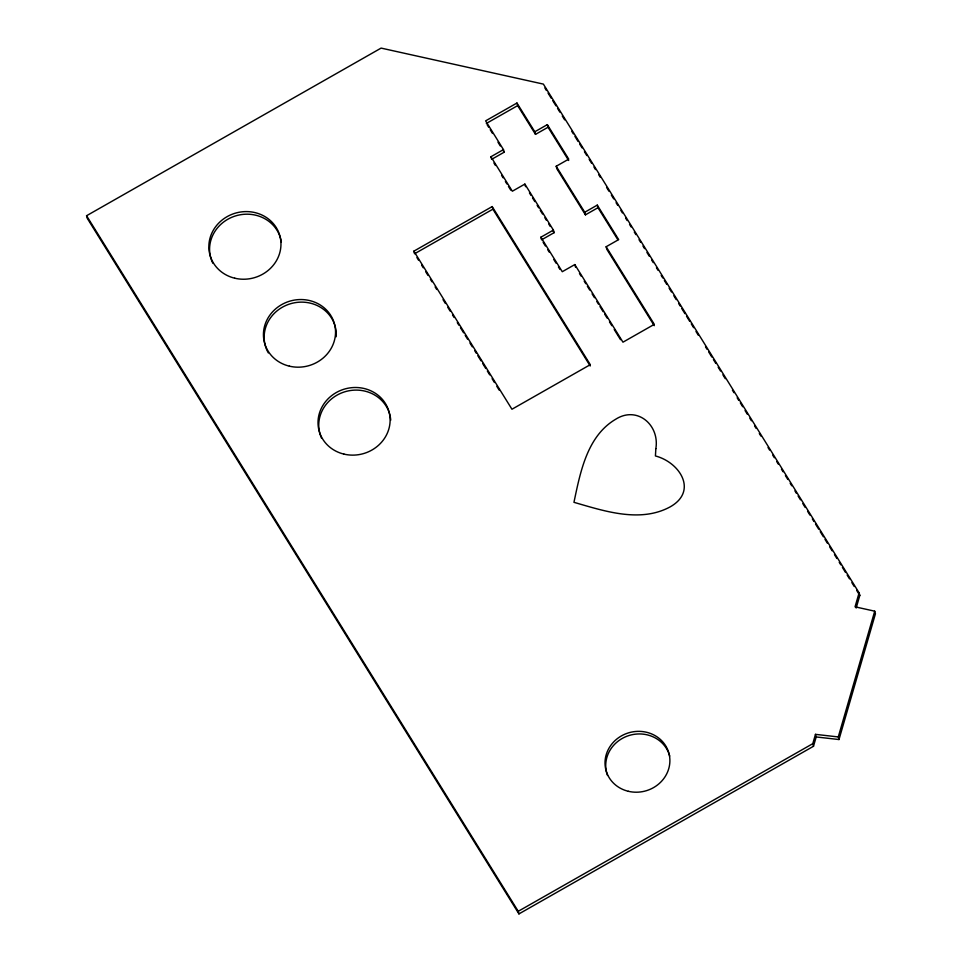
<?xml version="1.0" encoding="UTF-8"?>
<svg xmlns="http://www.w3.org/2000/svg" width="962" height="962" viewBox="0 0 962 962"><rect width="100%" height="100%" fill="white"/><g stroke="black" fill="none" stroke-linecap="round" stroke-linejoin="round"><path stroke-width="1.44" d="M856.168 608.02L859.812 595.442L859.102 592.845L543.374 84.103L381.108 48.1L86.568 215.728L87.277 218.326L518.951 913.9L813.491 746.271L812.782 743.674L815.475 734.355L838.275 736.94L838.984 739.537L816.185 736.952L815.475 734.355M813.491 746.271L816.185 736.952M859.102 592.845L855.05 606.818L874.723 611.183L875.432 613.78L838.984 739.537M838.275 736.94L874.723 611.183M534.8 131.77L547.33 124.639L548.039 127.237L535.509 134.367L534.8 131.77L516.955 103.03L485.618 120.863L503.463 149.603L504.172 152.2L491.642 159.331L490.933 156.734L503.463 149.603M486.327 123.449L517.664 105.616L516.955 103.03M553.403 230.086L540.872 237.217L541.582 239.815L554.112 232.672L553.403 230.086L524.867 184.091L512.337 191.222L490.933 156.734M585.449 214.839L584.74 212.253L597.27 205.11L597.979 207.708L585.449 214.839L556.914 168.855L556.204 166.258L568.734 159.127L547.33 124.639M413.852 251.166L492.183 206.577L590.283 364.67L511.952 409.247L413.852 251.166L414.562 253.764L492.893 209.175L492.183 206.577M597.27 205.11L618.674 239.61L606.144 246.741L654.304 324.35L622.967 342.183L574.807 264.574L562.277 271.705L540.872 237.217M518.951 913.9L518.241 911.303L812.782 743.674M544.877 87.975L546.452 90.524M548.039 93.073L551.202 98.172M552.789 100.721L555.952 105.82M557.539 108.369L559.908 112.193M562.277 116.029L564.658 119.853M571.777 131.325L573.364 133.874M574.939 136.424L578.114 141.522M579.689 144.072L582.07 147.895M584.439 151.719L586.808 155.555M589.189 159.379L591.558 163.203M593.939 167.027L595.514 169.577M598.677 174.675L600.264 177.224M606.589 187.422L608.97 191.246M611.339 195.082L613.72 198.906M616.089 202.729L617.676 205.279M620.839 210.377L622.426 212.927M625.589 218.025L627.164 220.575M629.545 224.399L631.12 226.948M634.295 232.058L635.87 234.608M639.033 239.706L640.62 242.256M642.989 246.08L644.576 248.629M646.945 252.453L649.326 256.277M651.695 260.101L653.282 262.65M656.445 267.749L658.032 270.31M661.195 275.409L662.782 277.958M664.357 280.507L666.738 284.331M669.107 288.155L671.476 291.979M673.857 295.803L676.226 299.627M678.607 303.451L680.182 306.012M681.769 308.562L684.932 313.66M686.519 316.209L689.682 321.308M691.269 323.857L693.638 327.681M696.007 331.505L698.388 335.329M705.507 346.813L707.094 349.362M708.669 351.912L711.832 357.01M713.419 359.56L715.788 363.383M718.169 367.207L720.538 371.031M722.919 374.855L725.288 378.679M732.407 390.163L733.994 392.712M737.157 397.811L738.744 400.36M740.319 402.91L742.7 406.734M745.069 410.558L747.45 414.382M749.819 418.205L751.406 420.767M754.569 425.865L756.144 428.415M759.319 433.513L760.894 436.063M768.025 447.534L769.6 450.084M772.763 455.182L774.35 457.732M776.719 461.568L778.306 464.117M781.469 469.215L783.056 471.765M785.425 475.589L787.806 479.413M790.175 483.237L791.762 485.786M794.925 490.885L796.5 493.434M798.087 495.983L800.456 499.819M802.837 503.643L805.206 507.467M807.587 511.291L809.956 515.115M812.337 518.939L813.912 521.488M815.499 524.037L818.662 529.136M820.249 531.685L823.412 536.796M824.987 539.345L827.368 543.169M829.737 546.993L832.118 550.817M834.487 554.641L836.856 558.465M839.237 562.289L840.812 564.838M842.399 567.388L845.562 572.486M847.149 575.048L849.518 578.871M851.899 582.695L854.268 586.519M856.649 590.343L859.812 595.442M548.039 127.237L568.674 160.486M597.979 207.708L617.857 239.742M556.204 166.258L584.74 212.253M517.664 105.616L535.509 134.367M654.232 325.673L606.854 249.338L606.144 246.741M487.109 124.699L488.66 127.2M490.211 129.702L492.532 133.453M497.967 142.196L500.288 145.947M502.621 149.699L504.172 152.2M529.437 192.905L530.976 195.394M532.515 197.871L534.836 201.599M537.145 205.327L538.684 207.816M540.235 210.305L542.544 214.033M544.865 217.761L546.404 220.25M548.713 223.978L550.264 226.467M552.573 230.195L554.112 232.672M579.473 273.533L581.048 276.07M584.211 281.157L585.786 283.706M587.361 286.255L589.73 290.067M592.099 293.879L594.468 297.703M596.837 301.515L598.412 304.064M599.999 306.601L603.15 311.7M604.737 314.237L607.106 318.061M609.475 321.873L611.844 325.685M614.213 329.509L620.526 339.682M493.927 163.023L495.454 165.488M501.575 175.349L503.102 177.814M505.399 181.505L506.926 183.97M508.453 186.436L510.75 190.127M543.109 242.268L545.406 245.971M547.703 249.663L549.23 252.128M553.811 259.524L556.108 263.215M558.405 266.907L559.932 269.372M492.893 209.175L590.211 365.993M416.931 257.588L418.518 260.137M421.681 265.235L423.256 267.785M425.637 271.609L428.006 275.433M430.387 279.257L431.962 281.806M435.125 286.904L436.712 289.454M443.037 299.663L445.418 303.487M447.787 307.311L450.156 311.135M452.537 314.959L454.112 317.508M457.287 322.607L458.862 325.156M460.449 327.705L463.612 332.804M465.199 335.353L467.568 339.177M469.937 343.001L472.318 346.825M474.687 350.649L476.274 353.198M477.849 355.748L481.012 360.846M482.599 363.395L485.762 368.506M487.349 371.055L489.718 374.879M492.099 378.703L494.468 382.527M496.837 386.351L499.218 390.175M86.568 215.728L518.241 911.303M574.807 264.574L575.516 267.171M524.867 184.091L525.577 186.688M268.35 352.922A36.231 33.634 -15.3 0 1 292.58 303.186A36.231 33.634 -15.3 0 1 336.195 336.76M212.818 263.179A36.231 33.634 -15.3 0 1 235.522 215.921A36.231 33.634 -15.3 0 1 281.325 242.003M321.536 438.143A36.231 33.634 -15.3 0 1 346.392 391.342A36.231 33.634 -15.3 0 1 390.74 420.141M607.515 775.444A32.612 30.279 -15.3 0 1 628.992 735.521A32.612 30.279 -15.3 0 1 669.684 756.06M655.856 448.641L655.423 455.952C680.026 462.421 698.123 491.197 670.093 506.914C640.079 523.136 604.364 511.087 573.953 502.32C580.278 472.39 587.048 436.087 615.68 419.252C637.169 405.507 659.788 424.988 655.856 448.641M289.37 366.161A36.231 33.634 -15.3 0 0 334.523 324.122A36.231 33.634 -15.3 0 0 274.591 309.8A36.231 33.634 -15.3 0 0 289.37 366.161M234.776 278.21A36.231 33.634 -15.3 0 0 279.942 236.171A36.231 33.634 -15.3 0 0 220.009 221.849A36.231 33.634 -15.3 0 0 234.776 278.21M343.951 454.112A36.231 33.634 -15.3 0 0 389.105 412.085A36.231 33.634 -15.3 0 0 329.172 397.751A36.231 33.634 -15.3 0 0 343.951 454.112M628.33 791.293A32.612 30.279 -15.3 0 0 668.975 753.462A32.612 30.279 -15.3 0 0 615.043 740.572A32.612 30.279 -15.3 0 0 628.33 791.293"/></g></svg>
